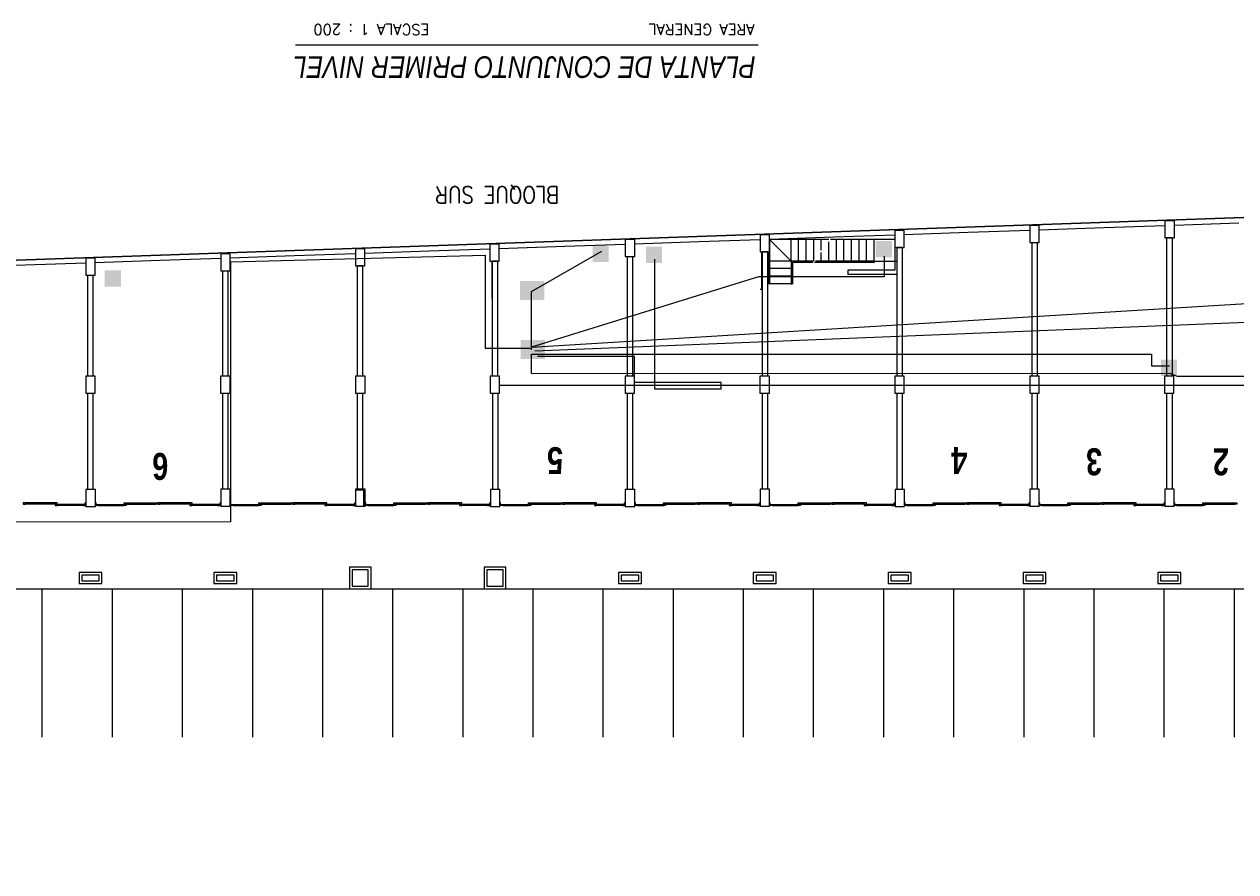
# Model space of a CAD drawing. Header units: inches. Extents: x -35 to 98, y -34 to 46.
# Drawn here: x 21.73 to 66.66, y 14.96 to 46.4 of the extents above; entities that cross this region are included whole.
import ezdxf
from ezdxf.enums import TextEntityAlignment as Align

# ---------------------------------------------------------------- set-up
doc = ezdxf.new("R2010")
doc.units = ezdxf.units.IN
doc.header["$MEASUREMENT"] = 0
doc.layers.add('back_bone', color=30, linetype='Continuous', lineweight=9)
doc.layers.add('Estructura', color=8, linetype='Continuous', lineweight=9)
doc.layers.add('RACK01', color=7, linetype='Continuous')
doc.styles.add('DE015', font='')
doc.styles.add('ROMANS', font='romans.shx', dxfattribs={"width": 0.85})
doc.styles.add('STYLE3', font='impact.ttf', dxfattribs={"height": 0.006})
doc.styles.get('DE015').set_extended_font_data('Arial Narrow', italic=True)

msp = doc.modelspace()

# ---------------------------------------------------------------- hatches: boundary and pattern name
at = {"layer": 'RACK01'}
h = msp.add_hatch(color=256, dxfattribs=at)
h.dxf.hatch_style = 1
h.paths.add_polyline_path([(53.30615845227106, 38.3597519574538), (53.30615845227101, 37.75975195745379), (53.90615845227101, 37.75975195745375), (53.90615845227105, 38.35975195745376)])
h = msp.add_hatch(color=256, dxfattribs=at)
h.dxf.hatch_style = 1
h.paths.add_polyline_path([(42.80954150586323, 38.18359184854527), (42.80954150586319, 37.58359184854526), (43.40954150586318, 37.58359184854522), (43.40954150586322, 38.18359184854523)])
h = msp.add_hatch(color=256, dxfattribs=at)
h.dxf.hatch_style = 1
h.paths.add_polyline_path([(44.78694333454214, 38.14456009414151), (44.7869433345421, 37.5445600941415), (45.3869433345421, 37.54456009414146), (45.38694333454214, 38.14456009414147)])
h = msp.add_hatch(color=256, dxfattribs=at)
h.dxf.hatch_style = 1
h.paths.add_polyline_path([(24.72143195103741, 37.27073398146324), (24.72143195103737, 36.67073398146323), (25.32143195103736, 36.67073398146319), (25.32143195103741, 37.2707339814632)])
h = msp.add_hatch(color=256, dxfattribs=at)
h.dxf.hatch_style = 1
h.paths.add_polyline_path([(40.11508525446085, 36.87109156476618), (40.11508525446081, 36.17109156476619), (41.01508525446081, 36.17109156476613), (41.01508525446076, 36.87109156476613)])
h = msp.add_hatch(color=256, dxfattribs=at)
h.dxf.hatch_style = 1
h.paths.add_polyline_path([(40.14444000647659, 34.68663331359333), (40.14444000647654, 33.98663331359332), (41.04444000647655, 33.98663331359327), (41.04444000647649, 34.68663331359326)])
h = msp.add_hatch(color=256, dxfattribs=at)
h.dxf.hatch_style = 1
h.paths.add_polyline_path([(63.87896226259556, 33.9565148785729), (63.87896226259552, 33.35651487857289), (64.47896226259552, 33.35651487857285), (64.47896226259556, 33.95651487857285)])

# ---------------------------------------------------------------- linework, layer by layer
at = {"layer": 'back_bone'}
for p, q in [((29.37806598985703, 37.58748332598822), (38.82329537693132, 37.8286442957627)), ((38.82329537693132, 37.8286442957627), (38.82329537693107, 34.3880696852368)), ((38.82329537693107, 34.3880696852368), (40.4871499699162, 34.38806968523669)), ((40.54317532515514, 33.4457834009289), (40.54317532515518, 34.16575634519823))]:
    msp.add_line(p, q, dxfattribs=at)
at = {"layer": 'back_bone', "color": 6}
for p, q in [((40.54317532515537, 36.49014918906544), (43.15391942449953, 37.98388558323727)), ((45.10471877720607, 37.68327396350002), (45.10471877720573, 32.87161722701075)), ((40.54317532515522, 34.31884775928864), (40.54317532515537, 36.49014918906544)), ((44.3623027718717, 34.07714807764184), (40.76279830913943, 34.07714807764208)), ((44.36230277187165, 33.11341244084349), (44.36230277187171, 34.07714807764184)), ((47.57901050507813, 33.11341244084327), (44.36230277187165, 33.11341244084349)), ((45.10471877720573, 32.87161722701075), (47.57901050507812, 32.87161722701058)), ((47.57901050507812, 32.87161722701058), (47.57901050507813, 33.11341244084327))]:
    msp.add_line(p, q, dxfattribs=at)
at = {"layer": 'back_bone', "color": 217, "true_color": 0x93278f}
for p, q in [((53.62088399163147, 37.80060535397388), (53.6208839916314, 37.0310552725434)), ((48.95321324639093, 37.03105527254372), (40.54317532515523, 34.42668625592848)), ((53.6208839916314, 37.0310552725434), (48.95321324639094, 37.03105527254372)), ((40.54317532515523, 34.42668625592848), (70.38673277032493, 36.24320481217163)), ((70.50533433651827, 35.47958782793803), (40.6700075506358, 34.27114608493029)), ((40.54317532515518, 34.16575634519823), (63.53038019586617, 34.16575634519661)), ((63.53038019586617, 34.16575634519661), (63.53038019586614, 33.72787202926527)), ((63.53038019586614, 33.72787202926527), (64.19819195097432, 33.72787202926522))]:
    msp.add_line(p, q, dxfattribs=at)
at = {"layer": 'back_bone'}
for points in [[(29.37806598985703, 37.58748332598822), (29.37764882009263, 27.93934219944384), (-8.01989062833703, 27.93291626527587), (-8.019890628337222, 25.1319428649398), (-26.52375384511156, 25.13194286494109), (-26.52375384511187, 20.6627924402932), (-26.5237538451119, 20.53441883366665)], [(40.54317532515515, 33.4457834009289), (64.19464823904413, 33.45506238620838), (64.47750342623014, 33.34708685522678), (68.99033384818478, 33.34708685522646), (68.9903338481844, 28.11313072476307), (77.02641021228138, 25.01930193477729), (85.56683205197157, 23.04728440431326), (89.06853099191989, 12.36834480590122), (75.42554779187614, 11.7775952030293), (75.42554779187537, 0.663235371483168), (78.8377209772494, 0.66323537148293), (78.83772097724903, -4.5626286636911)]]:
    msp.add_lwpolyline(points, dxfattribs=at)
at = {"layer": 'Estructura', "color": 4}
msp.add_line((48.94529414699421, 45.63112532160848), (31.79386921390447, 45.63112532160939), dxfattribs=at)
at = {"layer": 'Estructura'}
for p, q in [((94.74435055947485, 40.19436464413731), (-3.977593988720187, 36.76306415913105)), ((-7.237519109583573, 36.64975821991477), (79.2913607312323, 39.65726165518062)), ((56.73208280238883, 38.67304306730476), (54.36379868181977, 38.5907280917567)), ((59.01947567225714, 38.75254648774182), (56.73208280238883, 38.67304306730476)), ((56.73208280238883, 38.67304306730476), (56.73208280238894, 38.67304306730476)), ((59.0506827160559, 38.75363115787273), (59.05068271605602, 38.75363115787273)), ((61.77276081756484, 38.84824302915088), (59.36947567225712, 38.76471151523619)), ((64.02759728340243, 38.92661487944472), (61.77276081756484, 38.84824302915088)), ((64.09136073123226, 38.92883111971902), (64.09136073123237, 38.92883111971902)), ((66.77276081756484, 39.02202913621717), (64.3775972834024, 38.93877990693935)), ((44.02001467744841, 38.23120690086614), (41.77276081756462, 38.15309860088645)), ((44.09136073123192, 38.23368669145445), (44.09136073123192, 38.23368669145448)), ((46.74776081756407, 38.32601577741723), (44.37001467744838, 38.24337192836077)), ((49.01546007555636, 38.40483470262588), (46.74776081756407, 38.32601577741723)), ((46.74776081756407, 38.32601577741723), (46.74776081756407, 38.32601577741725)), ((49.06636073123148, 38.40660386798531), (49.06636073123148, 38.40660386798531)), ((51.75705263721896, 38.50012484231637), (49.36636073123671, 38.41703103440928)), ((51.56636073123217, 38.41703103440888), (49.36636073123201, 38.41703103440928)), ((49.36636073123201, 38.41703103440928), (49.36636073123178, 36.77703103440915)), ((50.16636073123196, 37.61703103440912), (49.36636073123201, 38.41703103440928)), ((50.16636073123196, 37.61703103440912), (50.16636073123207, 38.41703103440913)), ((50.44636073123205, 37.61703103440927), (50.44636073123216, 38.41703103440922)), ((50.72636073123202, 37.61703103440918), (50.72636073123191, 38.41703103440908)), ((51.00636073123211, 37.61703103440912), (51.00636073123211, 38.41703103440905)), ((51.28636073123197, 38.01703103440919), (51.28636073123208, 38.41703103440919)), ((51.56636073123217, 37.61703103440915), (51.56636073123217, 38.33131674869465)), ((54.01636073123187, 38.41703103440842), (51.62636073123223, 38.41703103440882)), ((54.01379868181981, 38.57856306426203), (51.75705263721896, 38.50012484231637)), ((51.75705263721896, 38.50012484231637), (51.75705263721896, 38.50012484231642)), ((51.84636073123214, 37.61703103440921), (51.84636073123225, 38.41703103440922)), ((52.12636073123211, 37.61703103440918), (52.12636073123223, 38.41703103440913)), ((52.40636073123208, 37.61703103440918), (52.4063607312322, 38.41703103440919)), ((52.68636073123217, 37.61703103440915), (52.68636073123217, 38.41703103440922)), ((52.96636073123226, 37.61703103440924), (52.96636073123226, 38.41703103440922)), ((53.24636073123223, 37.6170310344083), (53.24636073123234, 38.41703103440913)), ((54.07565255088637, 38.58071293288448), (54.07565255088649, 38.58071293288454)), ((59.09136073123226, 38.30255899102734), (59.09136073123203, 33.34730341929274)), ((59.2913607312323, 38.3025589910274), (59.09136073123226, 38.29560754674473)), ((59.29136073123219, 38.30255899102734), (59.29136073123207, 33.34730341929271)), ((64.09136073123214, 38.47634509809343), (64.09136073123192, 33.3473034192926)), ((64.2913607312323, 38.47634509809349), (64.09136073123237, 38.47634509809349)), ((64.2913607312323, 38.47634509809343), (64.29136073123207, 33.3473034192926)), ((31.75705263721908, 37.80498041405174), (29.36714586509363, 37.7219138952161)), ((34.01043695816063, 37.88330179182385), (31.75705263721908, 37.80498041405174)), ((36.74776081756418, 37.97844356328493), (34.36043695816061, 37.89546681931849)), ((38.99909656671244, 38.05669373839364), (36.74776081756418, 37.97844356328493)), ((36.74776081756418, 37.97844356328496), (36.74776081756418, 37.97844356328496)), ((41.77276081756461, 38.15309860088645), (39.34909656671241, 38.06885876588827)), ((44.09136073123192, 37.78120066982872), (44.0913607312318, 33.34730341929357)), ((44.29136073123219, 37.78120066982866), (44.09136073123203, 37.77424922554606)), ((44.29136073123207, 37.78120066982869), (44.29136073123196, 33.34730341929354)), ((49.0663607312316, 37.95498677689498), (49.06636073123194, 36.57258653326248)), ((49.09136073123214, 37.95498677689493), (49.09136073123192, 33.34730341929328)), ((49.29136073123253, 37.95498677689496), (49.09136073123214, 37.95498677689496)), ((49.2913607312323, 37.95498677689493), (49.29136073123207, 33.34730341929325)), ((49.31636073123217, 37.95498677689498), (49.31636073123171, 36.77703103440901)), ((51.28636073123208, 37.61703103440924), (51.28636073123208, 37.93131674869493)), ((54.01636073123255, 38.12877288396105), (54.01636073123233, 37.27304055971952)), ((54.09136073123214, 38.12877288396105), (54.09136073123192, 33.34730341929303)), ((54.2913607312323, 38.1287728839611), (54.09136073123214, 38.12182143967847)), ((54.2913607312323, 38.12877288396108), (54.29136073123207, 33.34730341929297)), ((21.77276081756484, 37.45795417262183), (19.36729507725681, 37.374346867284)), ((24.01469581016686, 37.53587760355376), (21.77276081756484, 37.45795417262183)), ((26.77276081756496, 37.63174027968809), (24.36469581016683, 37.5480426310484)), ((29.01714586509366, 37.70974886772149), (26.77276081756496, 37.63174027968809)), ((34.09136073123192, 33.34770341929409), (34.09136073123214, 37.43362845569639)), ((34.29136073123242, 37.43362845569651), (34.09136073123226, 37.43362845569651)), ((34.29136073123207, 33.34770341929409), (34.29136073123219, 37.43362845569651)), ((39.06636073123182, 37.6074145627628), (39.06636073123217, 36.2250143191303)), ((39.09136073123214, 33.34770341929398), (39.09136073123226, 37.60741456276266)), ((39.29136073123242, 37.60741456276268), (39.09136073123237, 37.60741456276268)), ((39.29136073123207, 33.34770341929398), (39.2913607312323, 37.60741456276268)), ((50.16636073123196, 37.61703103440912), (49.36636073123212, 37.61703103440929)), ((50.16636073123185, 37.33703103440907), (49.36636073123189, 37.33703103440918)), ((51.00636073123165, 37.61703103440898), (50.16636073123207, 37.61703103440915)), ((50.16636073123207, 37.61703103440915), (50.16636073123185, 36.77703103440912)), ((50.97136073123157, 37.567031034409), (50.21636073123214, 37.56703103440911)), ((50.21636073123214, 37.56703103440911), (50.2163607312318, 36.77703103440892)), ((53.24636073123257, 37.56703103440866), (51.03136073123186, 37.56703103440894)), ((53.24636073123246, 37.61703103440847), (51.06636073123171, 37.61703103440898)), ((53.24636073123246, 37.61703103440847), (53.24636073123257, 37.56703103440866)), ((53.24636073123246, 37.61703103440847), (54.0913607312318, 37.6170310344083)), ((24.09136073123192, 33.34770341929463), (24.09136073123214, 37.08605624156429)), ((24.29136073123207, 33.34770341929458), (24.2913607312323, 37.08605624156429)), ((29.09136073123192, 33.34770341929432), (29.09136073123214, 37.25984234863041)), ((29.29136073123207, 33.34770341929432), (29.2913607312323, 37.25984234863041)), ((50.16636073123196, 37.05703103440912), (49.36636073123189, 37.05703103440926)), ((54.01636073123233, 37.27304055971952), (52.26636073123255, 37.27304055971969)), ((52.26636073123244, 37.27304055971966), (52.26636073123233, 37.12304055971954)), ((54.09136073123192, 37.12304055971946), (52.26636073123233, 37.12304055971954)), ((49.01636073123187, 36.57258653326265), (49.06636073123182, 36.57258653326274)), ((49.36636073123178, 36.77703103440915), (49.31636073123194, 36.77703103440926)), ((50.16636073123162, 36.77703103440918), (49.36636073123178, 36.77703103440923)), ((50.16636073123162, 36.77703103440906), (50.21636073123169, 36.77703103440909)), ((39.35692038332727, 33.01068959029881), (79.0300336469488, 33.01068959029604)), ((-1.008639268769244, 25.45726165518495), (79.19136073121778, 25.45726165518069)), ((22.39136073123107, 25.45726165517998), (22.39136073123119, 19.95726165517989)), ((24.99136073123121, 25.45726165517992), (24.99136073123121, 19.95726165517995)), ((27.59136073123101, 25.45726165518003), (27.59136073123112, 19.95726165517995)), ((30.19136073123126, 25.45726165518001), (30.19136073123126, 19.95726165518001)), ((32.79136073123105, 25.45726165518006), (32.79136073123128, 19.95726165518003)), ((35.3913607312313, 25.45726165518006), (35.3913607312313, 19.95726165518003)), ((37.9913607312311, 25.45726165518012), (37.99136073123132, 19.95726165518009)), ((40.59136073123123, 25.45726165518012), (40.59136073123135, 19.95726165518012)), ((43.19136073123126, 25.4572616551802), (43.19136073123137, 19.95726165518015)), ((45.79136073123128, 25.45726165518018), (45.79136073123128, 19.95726165518018)), ((48.3913607312313, 25.45726165518026), (48.39136073123142, 19.9572616551802)), ((50.99136073123132, 25.45726165518026), (50.99136073123132, 19.95726165518023)), ((53.59136073123135, 25.45726165518032), (53.59136073123146, 19.95726165518029)), ((56.19136073123137, 25.45726165518032), (56.19136073123148, 19.95726165518029)), ((58.79136073123128, 25.4572616551804), (58.79136073123139, 19.95726165518032)), ((61.39136073123142, 25.45726165518035), (61.39136073123142, 19.95726165518035)), ((63.99136073123132, 25.45726165518043), (63.99136073123144, 19.95726165518037)), ((66.59136073123146, 25.45726165518043), (66.59136073123146, 19.95726165518043))]:
    msp.add_line(p, q, dxfattribs=at)
at = {"layer": 'Estructura', "color": 251, "true_color": 0x636466}
for p, q in [((24.09136073123169, 29.1472616551837), (24.0913607312318, 32.71770341929461)), ((24.29136073123173, 29.14726165518361), (24.29136073123196, 32.71770341929461)), ((29.09136073123169, 29.14726165518336), (29.0913607312318, 32.71770341929435)), ((29.29136073123173, 29.14726165518336), (29.29136073123196, 32.7177034192943)), ((34.09136073123169, 29.14726165518316), (34.09136073123192, 32.71770341929415)), ((34.29136073123185, 29.14726165518316), (34.29136073123196, 32.7177034192941)), ((39.0913607312318, 32.71730341929374), (39.09136073123169, 29.14726165518265)), ((39.29136073123196, 32.71730341929366), (39.29136073123185, 29.14726165518262)), ((44.09136073123192, 32.71730341929346), (44.09136073123169, 29.14726165518239)), ((44.29136073123196, 32.71730341929346), (44.29136073123185, 29.14726165518239)), ((49.09136073123203, 32.7173034192932), (49.0913607312318, 29.14726165518213)), ((49.29136073123207, 32.71730341929317), (49.29136073123196, 29.14726165518208)), ((54.09136073123203, 32.71730341929295), (54.0913607312318, 29.14726165518185)), ((54.29136073123207, 32.71730341929289), (54.29136073123196, 29.14726165518182)), ((59.09136073123192, 32.71730341929266), (59.0913607312318, 29.14726165518159)), ((59.29136073123207, 32.71730341929263), (59.29136073123196, 29.14726165518154)), ((64.09136073123192, 32.71730341929255), (64.0913607312318, 29.14726165518145)), ((64.29136073123207, 32.71730341929252), (64.29136073123185, 29.14726165518142)), ((22.87732112610023, 28.64250309312582), (21.77538543131389, 28.642503093126)), ((22.87732112610034, 28.61975309312577), (21.77538543131378, 28.61975309312596)), ((22.87732112610023, 28.61775309312527), (21.77538543131389, 28.61775309312547)), ((22.87732112610023, 28.59500309312516), (21.77538543131389, 28.59500309312547)), ((23.91538543131399, 28.59000309312678), (22.95732112610027, 28.59000309312621)), ((23.91538543131411, 28.56725309312661), (22.95732112610015, 28.56725309312618)), ((23.91538543131411, 28.5652530931262), (22.95732112610027, 28.56525309312578)), ((23.91538543131411, 28.54250309312614), (22.95732112610015, 28.54250309312572)), ((24.02038543131401, 28.5172616551839), (24.02038543131401, 28.6672616551857)), ((24.37038543131426, 28.51726165518356), (24.37038543131426, 28.6672616551853)), ((24.47538543131417, 28.59000309312641), (25.43344973652778, 28.59000309312604)), ((24.47538543131417, 28.5672530931263), (25.43344973652778, 28.56725309312596)), ((24.47538543131417, 28.56525309312595), (25.43344973652778, 28.56525309312555)), ((24.47538543131417, 28.5425030931258), (25.43344973652778, 28.54250309312549)), ((25.51344973652759, 28.6425030931256), (26.61538543131404, 28.6425030931258)), ((25.5134497365277, 28.61975309312551), (26.61538543131404, 28.61975309312574)), ((25.5134497365277, 28.61775309312502), (26.61538543131404, 28.61775309312527)), ((25.5134497365277, 28.59500309312499), (26.61538543131404, 28.59500309312524)), ((27.87732112610034, 28.6425030931256), (26.77538543131378, 28.64250309312582)), ((27.87732112610023, 28.61975309312562), (26.77538543131367, 28.61975309312577)), ((27.87732112610011, 28.6177530931251), (26.77538543131378, 28.61775309312533)), ((27.87732112610011, 28.59500309312502), (26.77538543131378, 28.59500309312527)), ((28.91538543131388, 28.59000309312655), (27.95732112610015, 28.59000309312607)), ((28.91538543131399, 28.56725309312647), (27.95732112610004, 28.56725309312596)), ((28.91538543131399, 28.565253093126), (27.95732112610015, 28.56525309312561)), ((28.91538543131399, 28.542503093126), (27.95732112610004, 28.54250309312552)), ((29.0203854313139, 28.5172616551837), (29.0203854313139, 28.66726165518553)), ((29.37038543131426, 28.51726165518336), (29.37038543131438, 28.6672616551851)), ((29.47538543131417, 28.59000309312621), (30.43344973652778, 28.59000309312584)), ((29.47538543131417, 28.56725309312607), (30.43344973652778, 28.56725309312573)), ((29.47538543131417, 28.56525309312566), (30.43344973652778, 28.56525309312535)), ((29.47538543131417, 28.5425030931256), (30.43344973652778, 28.54250309312529)), ((30.5134497365277, 28.64250309312537), (31.61538543131404, 28.6425030931256)), ((30.5134497365277, 28.61975309312525), (31.61538543131404, 28.61975309312551)), ((30.5134497365277, 28.61775309312482), (31.61538543131404, 28.61775309312507)), ((30.5134497365277, 28.59500309312473), (31.61538543131404, 28.59500309312504)), ((32.87732112610034, 28.6425030931254), (31.77538543131378, 28.64250309312557)), ((32.87732112610023, 28.61975309312534), (31.77538543131367, 28.61975309312557)), ((32.87732112610011, 28.6177530931249), (31.77538543131378, 28.61775309312505)), ((32.87732112610011, 28.59500309312473), (31.77538543131378, 28.59500309312507)), ((33.91538543131388, 28.59000309312636), (32.95732112610015, 28.59000309312587)), ((33.91538543131399, 28.56725309312624), (32.95732112610004, 28.56725309312576)), ((33.91538543131399, 28.5652530931258), (32.95732112610015, 28.56525309312541)), ((33.91538543131399, 28.5425030931258), (32.95732112610004, 28.54250309312529)), ((34.0203854313139, 28.51726165518347), (34.0203854313139, 28.66726165518527)), ((34.37038543131403, 28.51726165518299), (34.37038543131415, 28.6672616551849)), ((34.47538543131405, 28.59000309312593), (35.43344973652766, 28.59000309312545)), ((34.47538543131394, 28.56725309312584), (35.43344973652778, 28.56725309312533)), ((34.47538543131394, 28.56525309312538), (35.43344973652766, 28.56525309312504)), ((34.47538543131394, 28.54250309312532), (35.43344973652789, 28.54250309312486)), ((35.51344973652759, 28.642503093125), (36.61538543131392, 28.64250309312514)), ((35.51344973652759, 28.61975309312494), (36.61538543131404, 28.61975309312511)), ((35.5134497365277, 28.61775309312451), (36.61538543131404, 28.61775309312462)), ((35.51344973652782, 28.59500309312428), (36.61538543131392, 28.59500309312462)), ((37.87732112610011, 28.64250309312489), (36.77538543131378, 28.64250309312517)), ((37.87732112610023, 28.61975309312477), (36.77538543131378, 28.619753093125)), ((37.87732112610011, 28.61775309312431), (36.77538543131378, 28.61775309312459)), ((37.87732112610011, 28.59500309312422), (36.77538543131378, 28.59500309312456)), ((38.91538543131422, 28.59000309312565), (37.95732112610004, 28.59000309312533)), ((38.91538543131411, 28.56725309312561), (37.95732112610004, 28.56725309312522)), ((38.91538543131422, 28.56525309312521), (37.95732112610004, 28.56525309312484)), ((38.91538543131422, 28.54250309312509), (37.95732112610004, 28.54250309312478)), ((39.02038543131401, 28.51726165518282), (39.02038543131412, 28.66726165518462)), ((39.37038543131415, 28.51726165518268), (39.37038543131426, 28.66726165518453)), ((39.47538543131417, 28.59000309312562), (40.43344973652778, 28.59000309312511)), ((39.47538543131394, 28.56725309312547), (40.43344973652789, 28.56725309312499)), ((39.47538543131405, 28.56525309312507), (40.43344973652778, 28.5652530931247)), ((39.47538543131405, 28.54250309312495), (40.43344973652789, 28.54250309312458)), ((40.5134497365277, 28.64250309312466), (41.61538543131404, 28.6425030931248)), ((40.5134497365277, 28.61975309312463), (41.61538543131415, 28.61975309312483)), ((40.51344973652782, 28.61775309312416), (41.61538543131415, 28.61775309312428)), ((40.51344973652793, 28.59500309312396), (41.61538543131404, 28.5950030931243)), ((42.87732112610023, 28.64250309312455), (41.77538543131378, 28.64250309312486)), ((42.87732112610023, 28.61975309312446), (41.77538543131389, 28.61975309312466)), ((42.87732112610023, 28.61775309312397), (41.77538543131389, 28.61775309312428)), ((42.87732112610023, 28.59500309312388), (41.77538543131389, 28.59500309312419)), ((43.91538543131433, 28.59000309312533), (42.95732112610015, 28.59000309312502)), ((43.91538543131422, 28.56725309312525), (42.95732112610015, 28.5672530931249)), ((43.91538543131433, 28.56525309312487), (42.95732112610015, 28.56525309312453)), ((43.91538543131433, 28.54250309312475), (42.95732112610015, 28.54250309312444)), ((44.02038543131412, 28.51726165518251), (44.02038543131424, 28.66726165518428)), ((44.37038543131415, 28.51726165518234), (44.37038543131415, 28.66726165518422)), ((44.47538543131405, 28.59000309312528), (45.43344973652778, 28.59000309312479)), ((44.47538543131394, 28.56725309312516), (45.43344973652789, 28.56725309312465)), ((44.47538543131405, 28.56525309312472), (45.43344973652789, 28.56525309312438)), ((44.47538543131405, 28.54250309312464), (45.43344973652789, 28.54250309312424)), ((45.51344973652782, 28.64250309312432), (46.61538543131404, 28.64250309312449)), ((45.51344973652782, 28.61975309312429), (46.61538543131404, 28.61975309312452)), ((45.51344973652782, 28.61775309312382), (46.61538543131415, 28.61775309312397)), ((45.51344973652782, 28.59500309312365), (46.61538543131404, 28.59500309312399)), ((47.87732112610023, 28.64250309312423), (46.77538543131378, 28.64250309312455)), ((47.87732112610023, 28.61975309312415), (46.77538543131389, 28.61975309312434)), ((47.87732112610011, 28.61775309312362), (46.77538543131389, 28.61775309312397)), ((47.87732112610011, 28.59500309312357), (46.77538543131389, 28.59500309312388)), ((48.91538543131433, 28.59000309312502), (47.95732112610015, 28.59000309312471)), ((48.91538543131422, 28.56725309312493), (47.95732112610015, 28.56725309312459)), ((48.91538543131433, 28.56525309312455), (47.95732112610004, 28.56525309312421)), ((48.91538543131433, 28.54250309312444), (47.95732112610004, 28.54250309312413)), ((49.02038543131401, 28.51726165518217), (49.02038543131412, 28.66726165518394)), ((49.37038543131403, 28.51726165518214), (49.37038543131403, 28.66726165518402)), ((49.47538543131394, 28.59000309312508), (50.43344973652778, 28.59000309312457)), ((49.47538543131394, 28.56725309312493), (50.43344973652789, 28.56725309312442)), ((49.47538543131405, 28.5652530931245), (50.43344973652778, 28.56525309312416)), ((49.47538543131405, 28.54250309312444), (50.43344973652789, 28.54250309312401)), ((50.51344973652759, 28.64250309312412), (51.61538543131392, 28.64250309312426)), ((50.5134497365277, 28.61975309312409), (51.61538543131392, 28.61975309312426)), ((50.5134497365277, 28.61775309312362), (51.61538543131404, 28.61775309312374)), ((50.51344973652782, 28.59500309312342), (51.61538543131392, 28.59500309312376)), ((52.87732112610011, 28.64250309312401), (51.77538543131378, 28.64250309312432)), ((52.87732112610011, 28.61975309312392), (51.77538543131389, 28.61975309312412)), ((52.8773211261, 28.61775309312345), (51.77538543131389, 28.61775309312374)), ((52.8773211261, 28.59500309312337), (51.77538543131389, 28.59500309312365)), ((53.91538543131422, 28.59000309312479), (52.95732112609993, 28.59000309312448)), ((53.91538543131422, 28.56725309312471), (52.95732112609993, 28.56725309312434)), ((53.91538543131433, 28.56525309312435), (52.95732112609993, 28.56525309312399)), ((53.91538543131422, 28.54250309312421), (52.95732112609993, 28.5425030931239)), ((54.0203854313139, 28.51726165518194), (54.02038543131401, 28.66726165518371)), ((54.37038543131403, 28.51726165518168), (54.37038543131415, 28.66726165518357)), ((54.47538543131405, 28.59000309312465), (55.43344973652778, 28.59000309312414)), ((54.47538543131394, 28.56725309312451), (55.43344973652789, 28.56725309312399)), ((54.47538543131405, 28.56525309312407), (55.43344973652778, 28.56525309312373)), ((54.47538543131405, 28.54250309312398), (55.43344973652789, 28.54250309312359)), ((55.5134497365277, 28.64250309312369), (56.61538543131392, 28.64250309312384)), ((55.5134497365277, 28.61975309312363), (56.61538543131404, 28.61975309312386)), ((55.51344973652782, 28.61775309312317), (56.61538543131404, 28.61775309312334)), ((55.51344973652793, 28.595003093123), (56.61538543131392, 28.59500309312334)), ((57.87732112610011, 28.64250309312355), (56.77538543131378, 28.64250309312389)), ((57.87732112610011, 28.61975309312349), (56.77538543131389, 28.61975309312369)), ((57.87732112610011, 28.617753093123), (56.77538543131389, 28.61775309312334)), ((57.87732112610011, 28.59500309312291), (56.77538543131389, 28.59500309312325)), ((58.91538543131422, 28.59000309312437), (57.95732112610004, 28.59000309312405)), ((58.91538543131422, 28.56725309312428), (57.95732112610004, 28.56725309312394)), ((58.91538543131433, 28.5652530931239), (57.95732112610004, 28.56525309312356)), ((58.91538543131433, 28.54250309312376), (57.95732112610004, 28.54250309312347)), ((59.02038543131401, 28.51726165518151), (59.02038543131412, 28.66726165518328)), ((59.37038543131415, 28.51726165518149), (59.37038543131415, 28.66726165518337)), ((59.47538543131405, 28.59000309312442), (60.43344973652778, 28.59000309312391)), ((59.47538543131405, 28.56725309312431), (60.43344973652789, 28.5672530931238)), ((59.47538543131405, 28.56525309312387), (60.43344973652778, 28.5652530931235)), ((59.47538543131405, 28.54250309312378), (60.433449736528, 28.54250309312336)), ((60.5134497365277, 28.64250309312347), (61.61538543131404, 28.64250309312361)), ((60.5134497365277, 28.61975309312344), (61.61538543131404, 28.61975309312363)), ((60.51344973652782, 28.61775309312297), (61.61538543131415, 28.61775309312308)), ((60.51344973652793, 28.59500309312277), (61.61538543131404, 28.59500309312311)), ((62.87732112610011, 28.64250309312335), (61.77538543131378, 28.64250309312366)), ((62.87732112610023, 28.61975309312326), (61.77538543131389, 28.61975309312346)), ((62.87732112610011, 28.61775309312277), (61.77538543131389, 28.61775309312308)), ((62.87732112610011, 28.59500309312271), (61.77538543131389, 28.59500309312303)), ((63.91538543131433, 28.59000309312414), (62.95732112610015, 28.59000309312383)), ((63.91538543131422, 28.56725309312408), (62.95732112610004, 28.56725309312368)), ((63.91538543131433, 28.56525309312367), (62.95732112610004, 28.56525309312333)), ((63.91538543131422, 28.54250309312356), (62.95732112610004, 28.54250309312324)), ((64.02038543131401, 28.51726165518129), (64.02038543131412, 28.66726165518308)), ((64.37038543131426, 28.51726165518112), (64.37038543131415, 28.66726165518297)), ((64.47538543131417, 28.59000309312405), (65.43344973652789, 28.59000309312354)), ((64.47538543131405, 28.56725309312391), (65.433449736528, 28.5672530931234)), ((64.47538543131405, 28.56525309312347), (65.43344973652789, 28.56525309312313)), ((64.47538543131417, 28.54250309312339), (65.433449736528, 28.54250309312299)), ((65.51344973652782, 28.6425030931231), (66.61538543131415, 28.64250309312324)), ((65.51344973652782, 28.61975309312304), (66.61538543131415, 28.61975309312326)), ((65.51344973652782, 28.61775309312257), (66.61538543131415, 28.61775309312272)), ((65.51344973652793, 28.5950030931224), (66.61538543131415, 28.59500309312274))]:
    msp.add_line(p, q, dxfattribs=at)
at = {"layer": 'Estructura'}
for points in [[(64.37759728340237, 39.10646780695789), (64.02759728340246, 39.10646780695792), (64.02759728340234, 38.4764678069579), (64.37759728340248, 38.47646780695784)], [(54.36379868181974, 38.75503845264721), (54.01379868181984, 38.75503845264724), (54.01379868181972, 38.12503845264722), (54.36379868181986, 38.12503845264716)], [(59.36947567225709, 38.934468313821), (59.01947567225718, 38.93446831382103), (59.01947567225707, 38.304468313821), (59.3694756722572, 38.30446831382095)], [(39.34909656671238, 38.24595332059588), (38.99909656671247, 38.24595332059591), (38.99909656671236, 37.61595332059589), (39.3490965667125, 37.61595332059583)], [(44.37001467744835, 38.41403352312597), (44.02001467744844, 38.41403352312599), (44.02001467744833, 37.78403352312597), (44.37001467744847, 37.78403352312591)], [(49.36546007555631, 38.58550933390131), (49.0154600755564, 38.58550933390134), (49.01546007555628, 37.95550933390132), (49.36546007555642, 37.95550933390126)], [(29.3671458650936, 37.88813578166175), (29.01714586509369, 37.88813578166177), (29.01714586509358, 37.25813578166175), (29.36714586509371, 37.25813578166169)], [(34.36043695816058, 38.06351904005047), (34.01043695816067, 38.06351904005049), (34.01043695816055, 37.43351904005047), (34.36043695816069, 37.43351904005041)], [(24.3646958101668, 37.72149487291536), (24.01469581016689, 37.72149487291539), (24.01469581016678, 37.09149487291536), (24.36469581016691, 37.09149487291531)], [(24.36302807780111, 33.34566945630937), (24.0130280778012, 33.34566945630939), (24.01302807780108, 32.71566945630937), (24.36302807780122, 32.71566945630931)], [(29.3653524197135, 33.34966091515713), (29.01535241971359, 33.34966091515716), (29.01535241971348, 32.71966091515714), (29.36535241971361, 32.71966091515708)], [(34.37246561351148, 33.34928045899657), (34.02246561351157, 33.3492804589966), (34.02246561351146, 32.71928045899658), (34.37246561351159, 32.71928045899652)], [(39.35539216595308, 33.34298627813301), (39.00539216595317, 33.34298627813304), (39.00539216595305, 32.71298627813302), (39.35539216595319, 32.71298627813296)], [(44.36230277187161, 33.34611134799955), (44.0123027718717, 33.34611134799958), (44.01230277187159, 32.71611134799956), (44.36230277187173, 32.7161113479995)], [(49.36406004860306, 33.34776936706677), (49.01406004860316, 33.3477693670668), (49.01406004860304, 32.71776936706678), (49.36406004860318, 32.71776936706672)], [(54.36146439915393, 33.34613762464174), (54.01146439915402, 33.34613762464177), (54.01146439915391, 32.71613762464175), (54.36146439915404, 32.71613762464169)], [(59.36701205893618, 33.34740963614495), (59.01701205893627, 33.34740963614497), (59.01701205893616, 32.71740963614495), (59.3670120589363, 32.71740963614489)], [(64.36320178661968, 33.34546405439643), (64.01320178661977, 33.34546405439646), (64.01320178661966, 32.71546405439643), (64.3632017866198, 32.71546405439638)], [(24.61636073123155, 25.64726165518333), (24.61636073123167, 26.06726165518334), (23.76636073123153, 26.0672616551834), (23.76636073123142, 25.64726165518341)], [(29.61636073123155, 25.6472616551831), (29.61636073123167, 26.06726165518312), (28.76636073123153, 26.06726165518317), (28.76636073123142, 25.64726165518319)], [(34.5913607312318, 26.25726165518297), (33.79136073123173, 26.25726165518303), (33.79136073123162, 25.4572616551831), (34.59136073123169, 25.45726165518305)], [(34.49136073123167, 26.15726165518301), (33.89136073123164, 26.15726165518304), (33.89136073123164, 25.55726165518304), (34.49136073123155, 25.55726165518304)], [(39.5913607312318, 26.25726165518275), (38.79136073123173, 26.25726165518277), (38.79136073123162, 25.45726165518285), (39.59136073123169, 25.45726165518282)], [(39.49136073123167, 26.15726165518278), (38.89136073123164, 26.15726165518281), (38.89136073123164, 25.55726165518284), (39.49136073123167, 25.55726165518281)], [(44.61636073123167, 25.64726165518225), (44.61636073123167, 26.06726165518221), (43.76636073123142, 26.06726165518229), (43.76636073123142, 25.64726165518233)], [(49.61636073123167, 25.64726165518196), (49.61636073123167, 26.06726165518195), (48.76636073123153, 26.06726165518201), (48.76636073123142, 25.64726165518205)], [(54.61636073123167, 25.64726165518168), (54.61636073123178, 26.06726165518164), (53.76636073123153, 26.06726165518172), (53.76636073123142, 25.64726165518177)], [(59.61636073123155, 25.64726165518137), (59.61636073123167, 26.06726165518135), (58.76636073123153, 26.06726165518141), (58.76636073123142, 25.64726165518145)], [(64.61636073123155, 25.64726165518108), (64.61636073123167, 26.06726165518104), (63.76636073123153, 26.06726165518113), (63.76636073123142, 25.6472616551812)], [(24.51636073123164, 25.74726165518338), (24.51636073123164, 25.96726165518332), (23.86636073123155, 25.96726165518338), (23.86636073123144, 25.74726165518344)], [(29.51636073123164, 25.74726165518315), (29.51636073123164, 25.96726165518309), (28.86636073123155, 25.96726165518318), (28.86636073123155, 25.74726165518321)], [(44.51636073123153, 25.74726165518224), (44.51636073123164, 25.96726165518224), (43.86636073123155, 25.96726165518227), (43.86636073123155, 25.74726165518233)], [(49.51636073123153, 25.74726165518202), (49.51636073123164, 25.96726165518196), (48.86636073123155, 25.96726165518201), (48.86636073123155, 25.74726165518204)], [(54.51636073123153, 25.7472616551817), (54.51636073123153, 25.96726165518167), (53.86636073123155, 25.9672616551817), (53.86636073123144, 25.74726165518176)], [(59.51636073123153, 25.74726165518142), (59.51636073123164, 25.96726165518136), (58.86636073123144, 25.96726165518142), (58.86636073123144, 25.74726165518145)], [(64.51636073123153, 25.74726165518111), (64.51636073123153, 25.96726165518105), (63.86636073123155, 25.96726165518113), (63.86636073123144, 25.74726165518119)]]:
    msp.add_lwpolyline(points, close=True, dxfattribs=at)
at = {"layer": 'Estructura', "color": 251, "true_color": 0x636466}
for points in [[(24.37004177872205, 29.14186536835892), (24.02004177872214, 29.14186536835895), (24.02004177872203, 28.51186536835893), (24.37004177872216, 28.51186536835887)], [(29.37038543131415, 29.14726165518327), (29.02038543131424, 29.1472616551833), (29.02038543131424, 28.51726165518328), (29.37038543131426, 28.51726165518325)], [(34.37038543131403, 29.14726165518313), (34.02038543131412, 29.14726165518313), (34.02038543131412, 28.51726165518308), (34.37038543131415, 28.51726165518305)], [(34.32038543131397, 29.1172616551831), (34.02038543131401, 29.11726165518313), (34.02038543131401, 28.51726165518311), (34.32038543131397, 28.51726165518313)], [(39.37174028430822, 29.14000934924827), (39.02174028430831, 29.1400093492483), (39.02174028430819, 28.51000934924827), (39.37174028430833, 28.51000934924821)], [(44.37056817647716, 29.14558480845445), (44.02056817647725, 29.14558480845448), (44.02056817647714, 28.51558480845446), (44.37056817647728, 28.5155848084544)], [(49.37065138997148, 29.14804259966539), (49.02065138997158, 29.14804259966542), (49.02065138997146, 28.51804259966539), (49.3706513899716, 28.51804259966534)], [(54.37324253288588, 29.14174101693092), (54.02324253288597, 29.14174101693095), (54.02324253288585, 28.51174101693093), (54.37324253288599, 28.51174101693087)], [(59.37038543131415, 29.14726165518174), (59.02038543131412, 29.14726165518177), (59.02038543131401, 28.51726165518171), (59.37038543131415, 28.51726165518168)], [(64.37038543131415, 29.14726165518145), (64.02038543131412, 29.14726165518148), (64.02038543131412, 28.51726165518143), (64.37038543131415, 28.5172616551814)], [(21.77538543131389, 28.642503093126), (21.69538543131385, 28.64250309312597), (21.69538543131397, 28.59500309312541), (21.77538543131389, 28.59500309312547)], [(22.95732112610004, 28.64250309312577), (22.87732112610023, 28.64250309312582), (22.87732112610023, 28.59500309312516), (22.95732112610015, 28.59500309312521)], [(22.95732112610027, 28.59000309312621), (22.87732112609841, 28.59000309312627), (22.87732112609841, 28.54250309312572), (22.95732112610015, 28.54250309312572)], [(23.99538543131403, 28.59000309312673), (23.91538543131399, 28.59000309312678), (23.91538543131411, 28.54250309312614), (23.99538543131415, 28.54250309312617)], [(24.02038543131401, 28.64250309312636), (24.0203854313139, 28.54250309312634), (23.99538543131403, 28.54250309312629), (23.99538543131403, 28.64250309312639)], [(24.37038543131415, 28.64250309312602), (24.37038543131426, 28.54250309312594), (24.39538543131412, 28.54250309312589), (24.39538543131424, 28.64250309312602)], [(24.39538543131412, 28.59000309312641), (24.47538543131417, 28.59000309312641), (24.47538543131417, 28.5425030931258), (24.39538543131412, 28.5425030931258)], [(25.43344973652789, 28.64250309312554), (25.51344973652759, 28.6425030931256), (25.5134497365277, 28.59500309312499), (25.43344973652789, 28.59500309312499)], [(25.43344973652778, 28.59000309312604), (25.51344973652952, 28.59000309312607), (25.51344973652941, 28.54250309312546), (25.43344973652778, 28.54250309312549)], [(26.61538543131404, 28.6425030931258), (26.69538543131397, 28.64250309312577), (26.69538543131397, 28.59500309312524), (26.61538543131404, 28.59500309312524)], [(26.77538543131378, 28.64250309312582), (26.69538543131397, 28.64250309312582), (26.69538543131385, 28.59500309312519), (26.77538543131378, 28.59500309312527)], [(27.95732112609993, 28.64250309312563), (27.87732112610034, 28.6425030931256), (27.87732112610011, 28.59500309312502), (27.95732112610004, 28.59500309312502)], [(27.95732112610015, 28.59000309312607), (27.87732112609829, 28.59000309312607), (27.87732112609829, 28.54250309312557), (27.95732112610004, 28.54250309312552)], [(28.99538543131392, 28.59000309312658), (28.91538543131388, 28.59000309312655), (28.91538543131399, 28.542503093126), (28.99538543131403, 28.54250309312603)], [(29.02038543131401, 28.64250309312617), (29.02038543131378, 28.5425030931262), (28.99538543131392, 28.54250309312614), (28.99538543131392, 28.64250309312619)], [(29.37038543131415, 28.64250309312582), (29.37038543131426, 28.54250309312575), (29.39538543131424, 28.54250309312569), (29.39538543131424, 28.64250309312582)], [(29.39538543131412, 28.59000309312621), (29.47538543131417, 28.59000309312621), (29.47538543131417, 28.5425030931256), (29.39538543131412, 28.5425030931256)], [(30.43344973652789, 28.64250309312531), (30.5134497365277, 28.64250309312537), (30.5134497365277, 28.59500309312473), (30.43344973652789, 28.59500309312479)], [(30.43344973652778, 28.59000309312584), (30.51344973652952, 28.59000309312587), (30.51344973652952, 28.54250309312526), (30.43344973652778, 28.54250309312529)], [(31.61538543131404, 28.6425030931256), (31.69538543131408, 28.64250309312557), (31.69538543131408, 28.59500309312499), (31.61538543131404, 28.59500309312504)], [(31.77538543131378, 28.64250309312557), (31.69538543131397, 28.6425030931256), (31.69538543131385, 28.59500309312499), (31.77538543131378, 28.59500309312507)], [(32.95732112609993, 28.64250309312537), (32.87732112610034, 28.6425030931254), (32.87732112610011, 28.59500309312473), (32.95732112610015, 28.59500309312479)], [(32.95732112610015, 28.59000309312587), (32.87732112609829, 28.59000309312587), (32.87732112609829, 28.54250309312529), (32.95732112610004, 28.54250309312529)], [(33.99538543131392, 28.59000309312638), (33.91538543131388, 28.59000309312636), (33.91538543131399, 28.5425030931258), (33.99538543131403, 28.54250309312575)], [(34.02038543131401, 28.64250309312594), (34.0203854313139, 28.54250309312594), (33.99538543131392, 28.54250309312586), (33.99538543131392, 28.642503093126)], [(34.37038543131403, 28.64250309312551), (34.37038543131426, 28.54250309312549), (34.39538543131401, 28.54250309312546), (34.3953854313139, 28.64250309312554)], [(34.39538543131412, 28.59000309312593), (34.47538543131405, 28.59000309312593), (34.47538543131394, 28.54250309312532), (34.39538543131401, 28.54250309312538)], [(35.433449736528, 28.64250309312497), (35.51344973652759, 28.642503093125), (35.51344973652782, 28.59500309312428), (35.43344973652778, 28.59500309312436)], [(35.43344973652766, 28.59000309312545), (35.51344973652952, 28.59000309312547), (35.51344973652964, 28.54250309312486), (35.43344973652789, 28.54250309312486)], [(36.61538543131392, 28.64250309312514), (36.69538543131408, 28.64250309312509), (36.69538543131397, 28.59500309312459), (36.61538543131392, 28.59500309312462)], [(36.77538543131378, 28.64250309312517), (36.69538543131397, 28.64250309312509), (36.69538543131397, 28.59500309312453), (36.77538543131378, 28.59500309312456)], [(37.95732112610004, 28.64250309312477), (37.87732112610011, 28.64250309312489), (37.87732112610011, 28.59500309312422), (37.95732112610015, 28.59500309312422)], [(37.95732112610004, 28.59000309312533), (37.87732112609829, 28.59000309312533), (37.87732112609841, 28.54250309312467), (37.95732112610004, 28.54250309312478)], [(38.99538543131426, 28.59000309312567), (38.91538543131422, 28.59000309312565), (38.91538543131422, 28.54250309312509), (38.99538543131415, 28.54250309312509)], [(39.02038543131424, 28.64250309312517), (39.02038543131412, 28.54250309312523), (38.99538543131415, 28.54250309312515), (38.99538543131415, 28.64250309312526)], [(39.37038543131415, 28.6425030931252), (39.37038543131438, 28.54250309312518), (39.39538543131412, 28.54250309312515), (39.39538543131401, 28.64250309312523)], [(39.39538543131424, 28.59000309312562), (39.47538543131417, 28.59000309312562), (39.47538543131405, 28.54250309312495), (39.39538543131412, 28.54250309312506)], [(40.43344973652812, 28.64250309312466), (40.5134497365277, 28.64250309312466), (40.51344973652793, 28.59500309312396), (40.43344973652789, 28.59500309312405)], [(40.43344973652778, 28.59000309312511), (40.51344973652964, 28.59000309312519), (40.51344973652975, 28.54250309312455), (40.43344973652789, 28.54250309312458)], [(41.61538543131404, 28.6425030931248), (41.69538543131419, 28.64250309312474), (41.69538543131408, 28.59500309312428), (41.61538543131404, 28.5950030931243)], [(41.77538543131378, 28.64250309312486), (41.69538543131408, 28.64250309312474), (41.69538543131408, 28.59500309312422), (41.77538543131389, 28.59500309312419)], [(42.95732112610015, 28.64250309312449), (42.87732112610023, 28.64250309312455), (42.87732112610023, 28.59500309312388), (42.95732112610015, 28.59500309312391)], [(42.95732112610015, 28.59000309312502), (42.87732112609841, 28.59000309312499), (42.87732112609852, 28.54250309312438), (42.95732112610015, 28.54250309312444)], [(43.99538543131438, 28.59000309312536), (43.91538543131433, 28.59000309312533), (43.91538543131433, 28.54250309312475), (43.99538543131415, 28.54250309312478)], [(44.02038543131435, 28.64250309312486), (44.02038543131424, 28.54250309312489), (43.99538543131426, 28.54250309312484), (43.99538543131426, 28.64250309312494)], [(44.37038543131415, 28.64250309312486), (44.37038543131438, 28.54250309312484), (44.39538543131412, 28.54250309312478), (44.39538543131401, 28.64250309312489)], [(44.39538543131424, 28.5900030931253), (44.47538543131405, 28.59000309312528), (44.47538543131405, 28.54250309312464), (44.39538543131401, 28.54250309312469)], [(45.433449736528, 28.64250309312435), (45.51344973652782, 28.64250309312432), (45.51344973652782, 28.59500309312365), (45.43344973652789, 28.59500309312374)], [(45.43344973652778, 28.59000309312479), (45.51344973652964, 28.59000309312485), (45.51344973652975, 28.54250309312421), (45.43344973652789, 28.54250309312424)], [(46.61538543131404, 28.64250309312449), (46.69538543131419, 28.64250309312443), (46.69538543131397, 28.59500309312394), (46.61538543131404, 28.59500309312399)], [(46.77538543131378, 28.64250309312455), (46.69538543131397, 28.6425030931244), (46.69538543131397, 28.59500309312388), (46.77538543131389, 28.59500309312388)], [(47.95732112610004, 28.64250309312415), (47.87732112610023, 28.64250309312423), (47.87732112610011, 28.59500309312357), (47.95732112610015, 28.59500309312357)], [(47.95732112610015, 28.59000309312471), (47.87732112609841, 28.59000309312468), (47.87732112609852, 28.54250309312404), (47.95732112610004, 28.54250309312413)], [(48.99538543131426, 28.59000309312502), (48.91538543131433, 28.59000309312502), (48.91538543131433, 28.54250309312444), (48.99538543131415, 28.54250309312447)], [(49.02038543131435, 28.64250309312455), (49.02038543131424, 28.54250309312455), (48.99538543131415, 28.54250309312452), (48.99538543131426, 28.64250309312463)], [(49.37038543131403, 28.64250309312466), (49.37038543131426, 28.54250309312461), (49.39538543131401, 28.54250309312458), (49.3953854313139, 28.64250309312469)], [(49.39538543131412, 28.59000309312508), (49.47538543131394, 28.59000309312508), (49.47538543131405, 28.54250309312444), (49.3953854313139, 28.54250309312449)], [(50.43344973652789, 28.64250309312409), (50.51344973652759, 28.64250309312412), (50.51344973652782, 28.59500309312342), (50.43344973652778, 28.59500309312351)], [(50.43344973652778, 28.59000309312457), (50.51344973652952, 28.59000309312462), (50.51344973652952, 28.54250309312398), (50.43344973652789, 28.54250309312401)], [(51.61538543131392, 28.64250309312426), (51.69538543131397, 28.6425030931242), (51.69538543131385, 28.59500309312371), (51.61538543131392, 28.59500309312376)], [(51.77538543131378, 28.64250309312432), (51.69538543131385, 28.64250309312423), (51.69538543131385, 28.59500309312365), (51.77538543131389, 28.59500309312365)], [(52.95732112610004, 28.64250309312392), (52.87732112610011, 28.64250309312401), (52.8773211261, 28.59500309312337), (52.95732112610004, 28.59500309312334)], [(52.95732112609993, 28.59000309312448), (52.87732112609829, 28.59000309312445), (52.87732112609841, 28.54250309312381), (52.95732112609993, 28.5425030931239)], [(53.99538543131415, 28.59000309312479), (53.91538543131422, 28.59000309312479), (53.91538543131422, 28.54250309312421), (53.99538543131403, 28.54250309312424)], [(54.02038543131424, 28.64250309312432), (54.02038543131412, 28.54250309312432), (53.99538543131403, 28.5425030931243), (53.99538543131426, 28.6425030931244)], [(54.37038543131415, 28.6425030931242), (54.37038543131426, 28.54250309312418), (54.39538543131401, 28.54250309312415), (54.3953854313139, 28.64250309312423)], [(54.39538543131412, 28.59000309312465), (54.47538543131405, 28.59000309312465), (54.47538543131405, 28.54250309312398), (54.39538543131401, 28.54250309312404)], [(55.433449736528, 28.64250309312369), (55.5134497365277, 28.64250309312369), (55.51344973652793, 28.595003093123), (55.43344973652778, 28.59500309312311)], [(55.43344973652778, 28.59000309312414), (55.51344973652952, 28.59000309312422), (55.51344973652964, 28.54250309312356), (55.43344973652789, 28.54250309312359)], [(56.61538543131392, 28.64250309312384), (56.69538543131408, 28.64250309312378), (56.69538543131397, 28.59500309312328), (56.61538543131392, 28.59500309312334)], [(56.77538543131378, 28.64250309312389), (56.69538543131397, 28.64250309312378), (56.69538543131397, 28.59500309312322), (56.77538543131389, 28.59500309312325)], [(57.95732112610015, 28.64250309312352), (57.87732112610011, 28.64250309312355), (57.87732112610011, 28.59500309312291), (57.95732112610004, 28.59500309312291)], [(57.95732112610004, 28.59000309312405), (57.87732112609829, 28.59000309312405), (57.87732112609841, 28.54250309312339), (57.95732112610004, 28.54250309312347)], [(58.99538543131426, 28.59000309312437), (58.91538543131422, 28.59000309312437), (58.91538543131433, 28.54250309312376), (58.99538543131403, 28.54250309312384)], [(59.02038543131424, 28.64250309312392), (59.02038543131412, 28.5425030931239), (58.99538543131415, 28.54250309312387), (58.99538543131426, 28.64250309312398)], [(59.37038543131415, 28.64250309312401), (59.37038543131426, 28.54250309312395), (59.39538543131401, 28.54250309312393), (59.3953854313139, 28.64250309312403)], [(59.39538543131412, 28.59000309312442), (59.47538543131405, 28.59000309312442), (59.47538543131405, 28.54250309312378), (59.39538543131401, 28.54250309312384)], [(60.433449736528, 28.64250309312349), (60.5134497365277, 28.64250309312347), (60.51344973652793, 28.59500309312277), (60.43344973652789, 28.59500309312286)], [(60.43344973652778, 28.59000309312391), (60.51344973652952, 28.59000309312397), (60.51344973652964, 28.54250309312336), (60.433449736528, 28.54250309312336)], [(61.61538543131404, 28.64250309312361), (61.69538543131408, 28.64250309312355), (61.69538543131397, 28.59500309312308), (61.61538543131404, 28.59500309312311)], [(61.77538543131378, 28.64250309312366), (61.69538543131397, 28.64250309312355), (61.69538543131397, 28.59500309312303), (61.77538543131389, 28.59500309312303)], [(62.95732112610015, 28.64250309312327), (62.87732112610011, 28.64250309312335), (62.87732112610011, 28.59500309312271), (62.95732112610015, 28.59500309312268)], [(62.95732112610015, 28.59000309312383), (62.87732112609829, 28.5900030931238), (62.87732112609841, 28.54250309312316), (62.95732112610004, 28.54250309312324)], [(63.99538543131426, 28.59000309312417), (63.91538543131433, 28.59000309312414), (63.91538543131422, 28.54250309312356), (63.99538543131415, 28.54250309312359)], [(64.02038543131424, 28.64250309312366), (64.02038543131412, 28.5425030931237), (63.99538543131415, 28.54250309312364), (63.99538543131426, 28.64250309312372)], [(64.37038543131415, 28.64250309312361), (64.37038543131438, 28.54250309312359), (64.39538543131412, 28.54250309312359), (64.39538543131401, 28.64250309312366)], [(64.39538543131424, 28.59000309312405), (64.47538543131417, 28.59000309312405), (64.47538543131417, 28.54250309312339), (64.39538543131401, 28.54250309312347)], [(65.433449736528, 28.6425030931231), (65.51344973652782, 28.6425030931231), (65.51344973652793, 28.5950030931224), (65.43344973652789, 28.59500309312251)], [(65.43344973652789, 28.59000309312354), (65.51344973652964, 28.5900030931236), (65.51344973652975, 28.54250309312296), (65.433449736528, 28.54250309312299)], [(66.61538543131415, 28.64250309312324), (66.6953854313142, 28.64250309312318), (66.69538543131408, 28.59500309312268), (66.61538543131415, 28.59500309312274)]]:
    msp.add_lwpolyline(points, close=True, dxfattribs=at)

# ---------------------------------------------------------------- texts
at = {"layer": 'Estructura', "color": 4, "style": 'ROMANS'}
for s, rotation, p in [('ESCALA 1 : 200', 179.9999999999837, (36.75611198839214, 46.40304137247723)), ('AREA GENERAL', 179.9999999999821, (48.81827899597452, 46.40304137247669))]:
    msp.add_text(s, height=0.4000101422449859, rotation=rotation, dxfattribs=at).set_placement(p)
at = {"layer": 'Estructura'}
for s, height, rotation, style, p in [('PLANTA DE CONJUNTO PRIMER NIVEL', 0.8000202844899719, 179.9999999999821, 'DE015', (48.8498032068096, 45.21194729907008)), ('5', 1, 179.6779640561262, 'STYLE3', (41.71789466007384, 30.70910117483498)), ('4', 1, 179.6779640561262, 'STYLE3', (56.7026897589834, 30.70910153873868)), ('3', 1, 179.6779640561262, 'STYLE3', (61.70095299001014, 30.66721409698427)), ('2', 1, 179.6779640561262, 'STYLE3', (66.40751817966571, 30.66721409698395))]:
    msp.add_text(s, height=height, rotation=rotation, dxfattribs=dict(at, style=style)).set_placement(p)
at = {"layer": 'Estructura', "color": 3, "style": 'ROMANS', "width": 0.85}
msp.add_text('BLOQUE SUR', height=0.625, rotation=179.9999999999984, dxfattribs=at).set_placement((39.26935031165884, 40.0758377896686), align=Align.MIDDLE_CENTER)
at = {"layer": 'Estructura', "color": 251, "true_color": 0x636466, "style": 'STYLE3'}
msp.add_text('6', height=1, rotation=179.6779640561262, dxfattribs=at).set_placement((27.07677795073358, 30.49568468457051))

doc.saveas('drawing.dxf')
